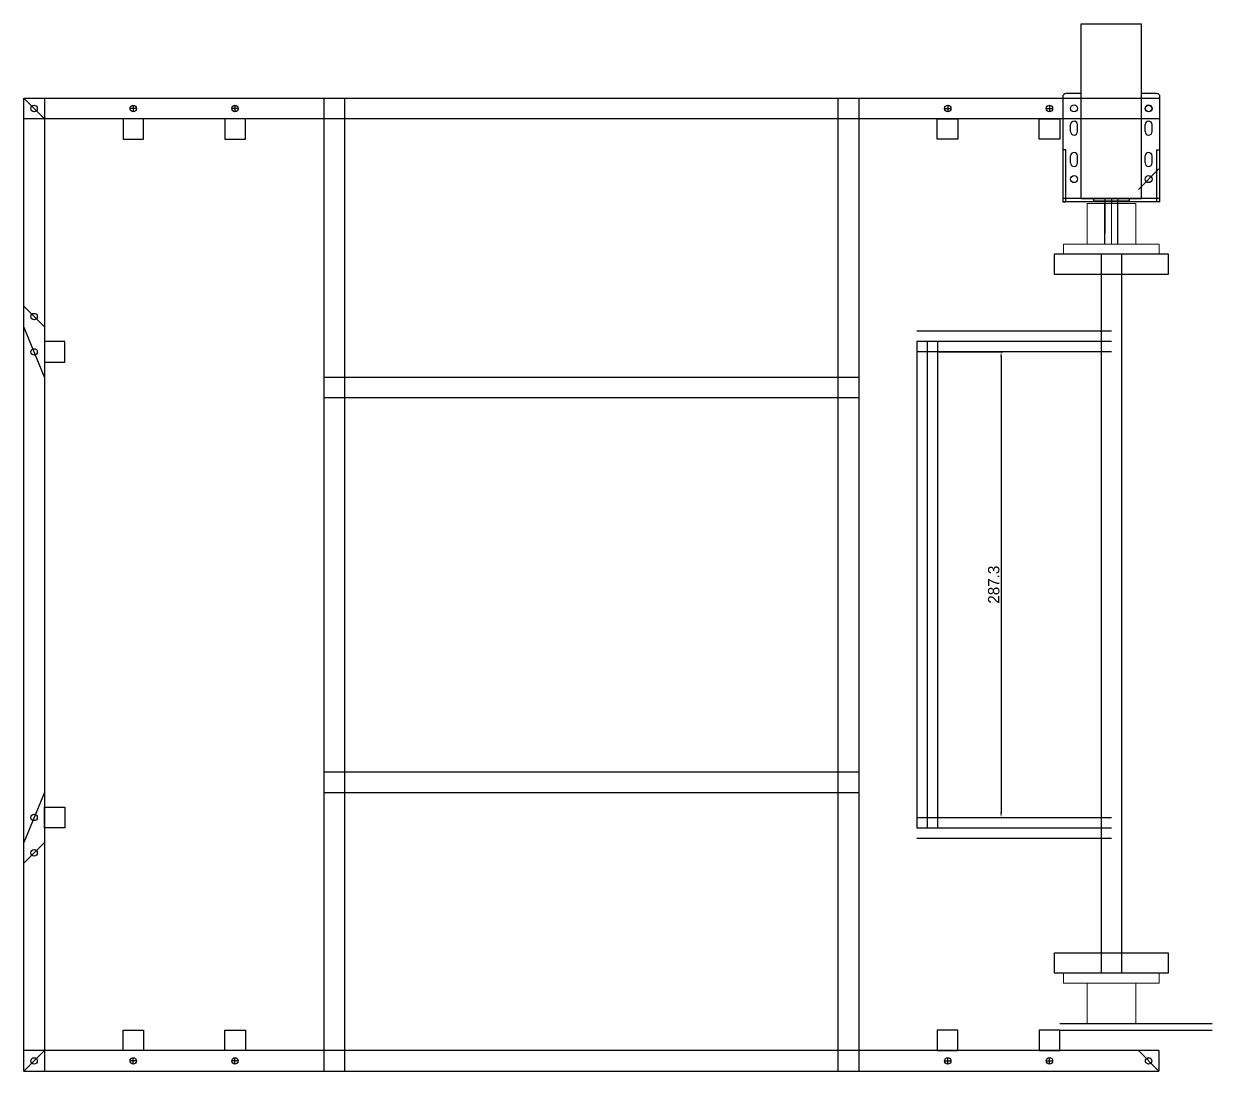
# Model space of a CAD drawing. Header units: millimetres. Extents: x -15418 to 43885, y -27590 to 23052.
# Drawn here: x -6902 to -6170, y -7083 to -6437 of the extents above; entities that cross this region are included whole.
import ezdxf

# ---------------------------------------------------------------- set-up
doc = ezdxf.new("R2010")
doc.units = ezdxf.units.MM
doc.header["$LTSCALE"] = 0.5
doc.layers.get('0').update_dxf_attribs({"lineweight": 5})
doc.layers.get('Defpoints').update_dxf_attribs({"color": 4})
for name, color, linetype in [('Layer1', 1, 'Continuous'), ('Layer2', 2, 'Continuous'), ('Layer3', 9, 'Continuous'), ('Layer4', 6, 'Continuous')]:
    doc.layers.add(name, color=color, linetype=linetype)
doc.dimstyles.new('ISO-25', dxfattribs={"dimtxt": 7, "dimasz": 3, "dimexe": 1, "dimexo": 1, "dimgap": 1, "dimtad": 1, "dimtoh": 1, "dimdec": 3, "dimdsep": 46, "dimtxsty": 'Standard', "dimcen": 2.5, "dimadec": 0, "dimazin": 0, "dimtfac": 1, "dimtdec": 3, "dimtmove": 0, "dimatfit": 3, "dimfxl": 1, "dimarcsym": 1})

# ---------------------------------------------------------------- blocks, each defined once
blk = doc.blocks.new('*D280')
at = {"layer": 'Defpoints', "color": 0, "transparency": 16777216}
for p in [(-6339.11, -6639.6), (-6339.11, -6926.9), (-6299.8, -6926.9)]:
    blk.add_point(p, dxfattribs=at)
at = {"layer": 'Layer1', "color": 0, "lineweight": -2, "transparency": 16777216}
for p, q in [((-6338.11, -6639.6), (-6298.8, -6639.6)), ((-6299.8, -6642.6), (-6299.8, -6923.9)), ((-6338.11, -6926.9), (-6298.8, -6926.9))]:
    blk.add_line(p, q, dxfattribs=at)
at = {"layer": 'Layer1', "color": 0, "transparency": 16777216}
for points in [[(-6300.3, -6642.6), (-6299.3, -6642.6), (-6299.8, -6639.6)], [(-6300.3, -6923.9), (-6299.3, -6923.9), (-6299.8, -6926.9)]]:
    blk.add_solid(points, dxfattribs=at)
at = {"layer": 'Layer1', "color": 0, "transparency": 16777216, "insert": (-6304.3, -6783.25), "char_height": 7, "attachment_point": 5, "rotation": 90}
blk.add_mtext('287.3', dxfattribs=at)

msp = doc.modelspace()

# ---------------------------------------------------------------- linework, layer by layer
at = {"transparency": 33554661}
for p, q in [((-6216.8146, -6548.1997), (-6246.8146, -6548.1997)), ((-6246.8146, -6573.1997), (-6246.8146, -6548.1997)), ((-6231.8146, -6573.1997), (-6231.8146, -6548.1997)), ((-6216.8146, -6573.1997), (-6216.8146, -6548.1997)), ((-6202.3146, -6573.1997), (-6261.3146, -6573.1997)), ((-6261.3146, -6573.1997), (-6261.3146, -6579.1997)), ((-6202.3146, -6579.1997), (-6202.3146, -6573.1997)), ((-6261.3146, -6579.1997), (-6202.3146, -6579.1997)), ((-6202.3146, -7022.8497), (-6261.3146, -7022.8497)), ((-6261.3146, -7022.8497), (-6261.3146, -7028.8497)), ((-6202.3146, -7028.8497), (-6202.3146, -7022.8497)), ((-6261.3146, -7028.8497), (-6202.3146, -7028.8497)), ((-6246.8146, -7028.8497), (-6246.8146, -7053.8497)), ((-6216.8146, -7028.8497), (-6216.8146, -7053.8497)), ((-6246.8146, -7053.8497), (-6216.8146, -7053.8497))]:
    msp.add_line(p, q, dxfattribs=at)
at = {"layer": 'Defpoints', "transparency": 33554661}
for p, q in [((-6261.8146, -6482.4897), (-6261.8146, -6547.1997)), ((-6250.4646, -6480.3397), (-6259.6646, -6480.3397)), ((-6203.9646, -6480.3397), (-6213.1646, -6480.3397)), ((-6201.8146, -6547.1997), (-6201.8146, -6482.4897)), ((-6256.9646, -6503.8997), (-6256.9646, -6499.5997)), ((-6252.6646, -6503.8997), (-6252.6646, -6499.5997)), ((-6210.9646, -6503.8997), (-6210.9646, -6499.5997)), ((-6206.6646, -6503.8997), (-6206.6646, -6499.5997)), ((-6259.8146, -6515.1997), (-6261.8146, -6515.1997)), ((-6259.8146, -6547.1997), (-6259.8146, -6515.1997)), ((-6256.9646, -6523.1997), (-6256.9646, -6518.8997)), ((-6252.6646, -6523.1997), (-6252.6646, -6518.8997)), ((-6210.9646, -6523.1997), (-6210.9646, -6518.8997)), ((-6206.6646, -6523.1997), (-6206.6646, -6518.8997)), ((-6203.8146, -6547.1997), (-6203.8146, -6515.1997)), ((-6203.8146, -6515.1997), (-6201.8146, -6515.1997)), ((-6201.8146, -6545.1997), (-6261.8146, -6545.1997)), ((-6201.8146, -6547.1997), (-6261.8146, -6547.1997)), ((-6261.8146, -6547.1997), (-6259.8146, -6547.1997)), ((-6242.8146, -6545.1997), (-6242.8146, -6547.1997)), ((-6220.8146, -6545.1997), (-6220.8146, -6547.1997)), ((-6201.8146, -6547.1997), (-6203.8146, -6547.1997))]:
    msp.add_line(p, q, dxfattribs=at)
for centre in [(-6254.8146, -6489.5997), (-6208.8146, -6489.5997), (-6254.8146, -6533.1997), (-6208.8146, -6533.1997)]:
    msp.add_circle(centre, 2.15, dxfattribs=at)
for centre, start, end in [((-6259.6646, -6482.4897), 90, 180), ((-6203.9646, -6482.4897), 0, 90), ((-6254.8146, -6499.5997), 0, 180), ((-6208.8146, -6499.5997), 0, 180), ((-6254.8146, -6503.8997), 180, 0), ((-6208.8146, -6503.8997), 180, 0), ((-6254.8146, -6518.8997), 0, 180), ((-6208.8146, -6518.8997), 0, 180), ((-6254.8146, -6523.1997), 180, 0), ((-6208.8146, -6523.1997), 180, 0)]:
    msp.add_arc(centre, 2.15, start, end, dxfattribs=at)
at = {"layer": 'Layer1', "transparency": 33554661}
for p, q in [((-6250.4646, -6437.3997), (-6213.1646, -6437.3997)), ((-6250.4646, -6545.1997), (-6250.4646, -6437.3997)), ((-6213.1646, -6545.1997), (-6213.1646, -6437.3997)), ((-6250.4646, -6545.1997), (-6213.1646, -6545.1997)), ((-6242.8146, -6545.1997), (-6242.8146, -6546.4997)), ((-6242.8146, -6546.4997), (-6220.8146, -6546.4997)), ((-6235.8146, -6545.1997), (-6235.8146, -6546.4997)), ((-6235.8146, -6546.4997), (-6235.8146, -6566.4997)), ((-6231.8146, -6545.1997), (-6231.8146, -6546.4997)), ((-6227.8146, -6545.1997), (-6227.8146, -6546.4997)), ((-6227.8146, -6566.4997), (-6227.8146, -6546.4997)), ((-6220.8146, -6545.1997), (-6220.8146, -6546.4997)), ((-6266.8146, -6579.1997), (-6196.8146, -6579.1997)), ((-6266.8146, -6591.8997), (-6266.8146, -6579.1997)), ((-6238.1646, -6579.1997), (-6238.1646, -7022.8497)), ((-6225.4646, -6579.1997), (-6225.4646, -7022.8497)), ((-6196.8146, -6579.1997), (-6196.8146, -6591.8997)), ((-6196.8146, -6591.8997), (-6266.8146, -6591.8997)), ((-6231.8146, -6626.8997), (-6351.8146, -6626.8997)), ((-6231.8146, -6633.2497), (-6351.8146, -6633.2497)), ((-6351.8146, -6633.2497), (-6351.8146, -6933.2497)), ((-6231.8146, -6639.5997), (-6351.8146, -6639.5997)), ((-6345.4646, -6633.2497), (-6345.4646, -6933.2497)), ((-6339.1146, -6633.2497), (-6339.1146, -6933.2497)), ((-6351.8146, -6926.8997), (-6231.8146, -6926.8997)), ((-6351.8146, -6933.2497), (-6231.8146, -6933.2497)), ((-6351.8146, -6939.5997), (-6231.8146, -6939.5997)), ((-6266.8146, -7010.1497), (-6196.8146, -7010.1497)), ((-6266.8146, -7022.8497), (-6266.8146, -7010.1497)), ((-6196.8146, -7010.1497), (-6196.8146, -7022.8497)), ((-6196.8146, -7022.8497), (-6266.8146, -7022.8497)), ((-6263.6646, -7053.8497), (-6169.6018, -7053.8497)), ((-6263.6646, -7057.8497), (-6169.6018, -7057.8497)), ((-6202.4646, -7070.5497), (-6202.4646, -7083.2497))]:
    msp.add_line(p, q, dxfattribs=at)
at = {"layer": 'Layer2', "transparency": 33554661}
for p, q in [((-6902.4646, -6483.2497), (-6202.4646, -6483.2497)), ((-6902.4646, -7083.2497), (-6902.4646, -6483.2497)), ((-6889.7646, -6483.2497), (-6889.7646, -7083.2497)), ((-6832.9146, -6489.5997), (-6836.9146, -6489.5997)), ((-6834.9146, -6487.5997), (-6834.9146, -6491.5997)), ((-6770.2146, -6489.5997), (-6774.2146, -6489.5997)), ((-6772.2146, -6487.5997), (-6772.2146, -6491.5997)), ((-6334.7146, -6489.5997), (-6330.7146, -6489.5997)), ((-6332.7146, -6487.5997), (-6332.7146, -6491.5997)), ((-6272.0146, -6489.5997), (-6268.0146, -6489.5997)), ((-6270.0146, -6487.5997), (-6270.0146, -6491.5997)), ((-6202.4646, -6495.9497), (-6902.4646, -6495.9497)), ((-6841.2646, -6495.9497), (-6841.2646, -6508.6497)), ((-6828.5646, -6495.9497), (-6841.2646, -6495.9497)), ((-6828.5646, -6508.6497), (-6828.5646, -6495.9497)), ((-6778.4906, -6495.9497), (-6778.4906, -6508.6497)), ((-6765.7906, -6495.9497), (-6778.4906, -6495.9497)), ((-6765.7906, -6508.6497), (-6765.7906, -6495.9497)), ((-6339.1386, -6508.6497), (-6339.1386, -6495.9497)), ((-6339.1386, -6495.9497), (-6326.4386, -6495.9497)), ((-6326.4386, -6495.9497), (-6326.4386, -6508.6497)), ((-6276.3646, -6508.6497), (-6276.3646, -6495.9497)), ((-6276.3646, -6495.9497), (-6263.6646, -6495.9497)), ((-6263.6646, -6495.9497), (-6263.6646, -6508.6497)), ((-6841.2646, -6508.6497), (-6828.5646, -6508.6497)), ((-6778.4906, -6508.6497), (-6765.7906, -6508.6497)), ((-6326.4386, -6508.6497), (-6339.1386, -6508.6497)), ((-6263.6646, -6508.6497), (-6276.3646, -6508.6497)), ((-6235.8146, -6573.1997), (-6235.8146, -6548.1997)), ((-6227.8146, -6573.1997), (-6227.8146, -6548.1997)), ((-6889.7646, -6655.1997), (-6902.4646, -6624.2997)), ((-6889.7646, -6633.3997), (-6889.7646, -6646.0997)), ((-6877.0646, -6633.3997), (-6889.7646, -6633.3997)), ((-6877.0646, -6646.0997), (-6877.0646, -6633.3997)), ((-6889.7646, -6646.0997), (-6877.0646, -6646.0997)), ((-6889.7646, -6911.2997), (-6902.4646, -6942.1997)), ((-6889.7646, -6933.0997), (-6889.7646, -6920.3997)), ((-6889.7646, -6920.3997), (-6877.0646, -6920.3997)), ((-6877.0646, -6920.3997), (-6877.0646, -6933.0997)), ((-6877.0646, -6933.0997), (-6889.7646, -6933.0997)), ((-6841.2646, -7070.5497), (-6841.2646, -7057.8497)), ((-6841.2646, -7057.8497), (-6828.5646, -7057.8497)), ((-6828.5646, -7057.8497), (-6828.5646, -7070.5497)), ((-6778.4906, -7070.5497), (-6778.4906, -7057.8497)), ((-6778.4906, -7057.8497), (-6765.7906, -7057.8497)), ((-6765.7906, -7057.8497), (-6765.7906, -7070.5497)), ((-6326.4386, -7057.8497), (-6339.1386, -7057.8497)), ((-6339.1386, -7057.8497), (-6339.1386, -7070.5497)), ((-6326.4386, -7070.5497), (-6326.4386, -7057.8497)), ((-6263.6646, -7057.8497), (-6276.3646, -7057.8497)), ((-6276.3646, -7057.8497), (-6276.3646, -7070.5497)), ((-6263.6646, -7070.5497), (-6263.6646, -7057.8497)), ((-6202.4646, -7070.5497), (-6902.4646, -7070.5497)), ((-6828.5646, -7070.5497), (-6841.2646, -7070.5497)), ((-6765.7906, -7070.5497), (-6778.4906, -7070.5497)), ((-6339.1386, -7070.5497), (-6326.4386, -7070.5497)), ((-6276.3646, -7070.5497), (-6263.6646, -7070.5497)), ((-6832.9146, -7076.8997), (-6836.9146, -7076.8997)), ((-6834.9146, -7078.8997), (-6834.9146, -7074.8997)), ((-6770.2146, -7076.8997), (-6774.2146, -7076.8997)), ((-6772.2146, -7078.8997), (-6772.2146, -7074.8997)), ((-6334.7146, -7076.8997), (-6330.7146, -7076.8997)), ((-6332.7146, -7078.8997), (-6332.7146, -7074.8997)), ((-6272.0146, -7076.8997), (-6268.0146, -7076.8997)), ((-6270.0146, -7078.8997), (-6270.0146, -7074.8997)), ((-6902.4646, -7083.2497), (-6202.4646, -7083.2497))]:
    msp.add_line(p, q, dxfattribs=at)
for centre in [(-6834.9146, -6489.5997), (-6772.2146, -6489.5997), (-6332.7146, -6489.5997), (-6270.0146, -6489.5997), (-6896.1146, -6639.7497), (-6896.1146, -6926.7497), (-6834.9146, -7076.8997), (-6772.2146, -7076.8997), (-6332.7146, -7076.8997), (-6270.0146, -7076.8997)]:
    msp.add_circle(centre, 2, dxfattribs=at)
at = {"layer": 'Layer3', "transparency": 33554661}
for p, q in [((-6902.4646, -6483.2497), (-6889.7646, -6495.9497)), ((-6717.3646, -6483.2497), (-6717.3646, -7083.2497)), ((-6704.6646, -6483.2497), (-6704.6646, -7083.2497)), ((-6400.2646, -7083.2497), (-6400.2646, -6483.2497)), ((-6387.5646, -6483.2497), (-6387.5646, -7083.2497)), ((-6202.4646, -6526.8497), (-6215.1646, -6539.5497)), ((-6231.8146, -6547.1997), (-6231.8146, -6548.1997)), ((-6902.4646, -6611.5997), (-6889.7646, -6624.2997)), ((-6902.4646, -6954.8997), (-6889.7646, -6942.1997)), ((-6902.4646, -7083.2497), (-6889.7646, -7070.5497)), ((-6202.4646, -7083.2497), (-6215.1646, -7070.5497))]:
    msp.add_line(p, q, dxfattribs=at)
for centre in [(-6896.1146, -6489.5997), (-6834.9146, -6489.5997), (-6772.2146, -6489.5997), (-6332.7146, -6489.5997), (-6270.0146, -6489.5997), (-6208.8146, -6489.5997), (-6896.1146, -6617.9497), (-6896.1146, -6948.5497), (-6896.1146, -7076.8997), (-6834.9146, -7076.8997), (-6772.2146, -7076.8997), (-6332.7146, -7076.8997), (-6270.0146, -7076.8997), (-6208.8146, -7076.8997)]:
    msp.add_circle(centre, 2, dxfattribs=at)
at = {"layer": 'Layer4', "transparency": 33554661}
for p, q in [((-6717.3646, -6655.1997), (-6387.5646, -6655.1997)), ((-6717.3646, -6667.8997), (-6387.5646, -6667.8997)), ((-6717.3646, -6898.5997), (-6387.5646, -6898.5997)), ((-6717.3646, -6911.2997), (-6387.5646, -6911.2997))]:
    msp.add_line(p, q, dxfattribs=at)

# ---------------------------------------------------------------- dimensions: what is measured, and where the dimension line sits
at = {"layer": 'Layer1', "transparency": 33554661}
dim = msp.add_linear_dim(base=(-6299.7998, -6926.8997), p1=(-6339.1146, -6639.5997), p2=(-6339.1146, -6926.8997), angle=90, dimstyle='ISO-25', dxfattribs=at)
dim.commit()
dim.dimension.update_dxf_attribs({"geometry": '*D280', "text_midpoint": (-6304.2998, -6783.2497)})

doc.saveas('drawing.dxf')
